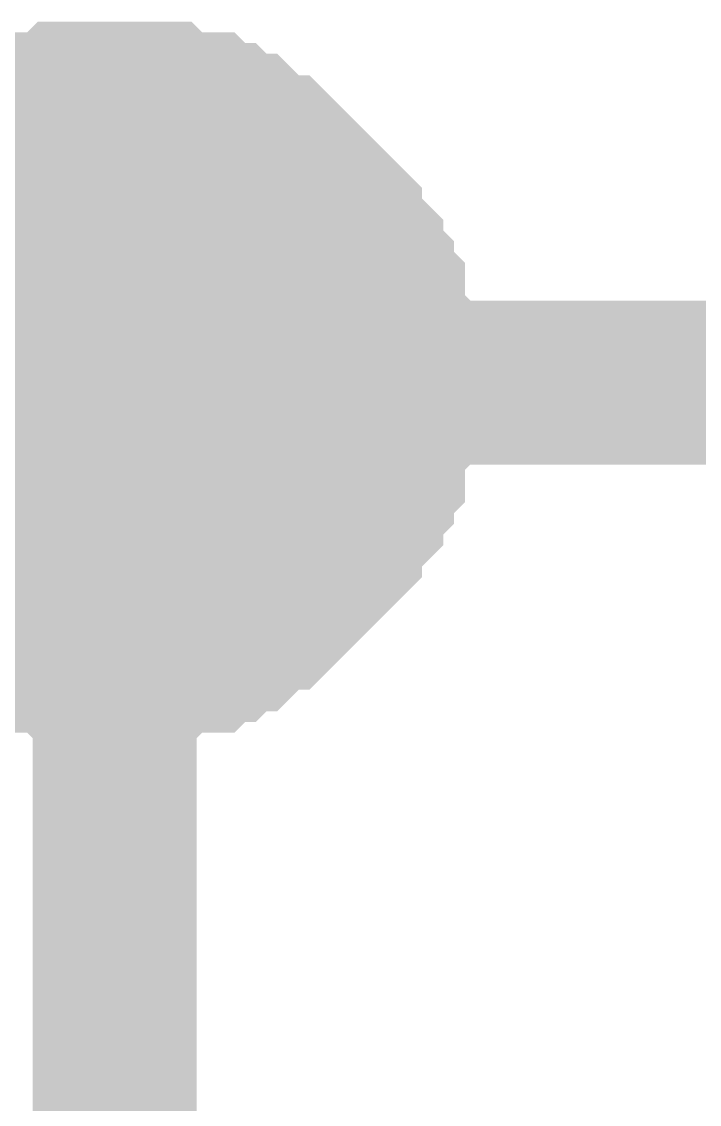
# Model space of a CAD drawing. Header units: inches. Extents: x 0 to 16.9, y 0 to 11.7.
# Drawn here: x 14.4016 to 14.4504, y 5.8138 to 5.8917 of the extents above; entities that cross this region are included whole.
import ezdxf

# ---------------------------------------------------------------- set-up
doc = ezdxf.new("R2010")
doc.units = ezdxf.units.IN
doc.header["$MEASUREMENT"] = 0
doc.layers.add('Sheet', color=255, linetype='Continuous')

msp = doc.modelspace()

# ---------------------------------------------------------------- linework, layer by layer
at = {"layer": 'Sheet'}
for points in [[(14.395209, 5.880412, 0.0118, 0.0118, 0), (14.39598, 5.881184, 0.0118, 0.0118, 0), (14.396752, 5.881955, 0.0118, 0.0118, 0), (14.397523, 5.881955, 0.0118, 0.0118, 0), (14.398295, 5.882727, 0.0118, 0.0118, 0), (14.399066, 5.883499, 0.0118, 0.0118, 0), (14.399838, 5.883499, 0.0118, 0.0118, 0), (14.400609, 5.88427, 0.0118, 0.0118, 0), (14.401381, 5.88427, 0.0118, 0.0118, 0), (14.402152, 5.885042, 0.0118, 0.0118, 0), (14.403695, 5.885042, 0.0118, 0.0118, 0), (14.404467, 5.885042, 0.0118, 0.0118, 0), (14.405238, 5.885814, 0.0118, 0.0118, 0), (14.40601, 5.885814, 0.0118, 0.0118, 0), (14.407553, 5.885814, 0.0118, 0.0118, 0), (14.408325, 5.885814, 0.0118, 0.0118, 0)], [(14.395209, 5.880412, 0.0118, 0.0118, 0), (14.39598, 5.881184, 0.0118, 0.0118, 0), (14.396752, 5.881955, 0.0118, 0.0118, 0), (14.397523, 5.881955, 0.0118, 0.0118, 0), (14.398295, 5.882727, 0.0118, 0.0118, 0), (14.399066, 5.883499, 0.0118, 0.0118, 0), (14.399838, 5.883499, 0.0118, 0.0118, 0), (14.400609, 5.88427, 0.0118, 0.0118, 0), (14.401381, 5.88427, 0.0118, 0.0118, 0), (14.402152, 5.885042, 0.0118, 0.0118, 0), (14.403695, 5.885042, 0.0118, 0.0118, 0), (14.404467, 5.885042, 0.0118, 0.0118, 0), (14.405238, 5.885814, 0.0118, 0.0118, 0), (14.40601, 5.885814, 0.0118, 0.0118, 0), (14.407553, 5.885814, 0.0118, 0.0118, 0), (14.408325, 5.885814, 0.0118, 0.0118, 0)], [(14.395209, 5.880412, 0.0118, 0.0118, 0), (14.39598, 5.881184, 0.0118, 0.0118, 0), (14.396752, 5.881955, 0.0118, 0.0118, 0), (14.397523, 5.881955, 0.0118, 0.0118, 0), (14.398295, 5.882727, 0.0118, 0.0118, 0), (14.399066, 5.883499, 0.0118, 0.0118, 0), (14.399838, 5.883499, 0.0118, 0.0118, 0), (14.400609, 5.88427, 0.0118, 0.0118, 0), (14.401381, 5.88427, 0.0118, 0.0118, 0), (14.402152, 5.885042, 0.0118, 0.0118, 0), (14.403695, 5.885042, 0.0118, 0.0118, 0), (14.404467, 5.885042, 0.0118, 0.0118, 0), (14.405238, 5.885814, 0.0118, 0.0118, 0), (14.40601, 5.885814, 0.0118, 0.0118, 0), (14.407553, 5.885814, 0.0118, 0.0118, 0), (14.408325, 5.885814, 0.0118, 0.0118, 0)], [(14.395209, 5.880412, 0.0118, 0.0118, 0), (14.39598, 5.881184, 0.0118, 0.0118, 0), (14.396752, 5.881955, 0.0118, 0.0118, 0), (14.397523, 5.881955, 0.0118, 0.0118, 0), (14.398295, 5.882727, 0.0118, 0.0118, 0), (14.399066, 5.883499, 0.0118, 0.0118, 0), (14.399838, 5.883499, 0.0118, 0.0118, 0), (14.400609, 5.88427, 0.0118, 0.0118, 0), (14.401381, 5.88427, 0.0118, 0.0118, 0), (14.402152, 5.885042, 0.0118, 0.0118, 0), (14.403695, 5.885042, 0.0118, 0.0118, 0), (14.404467, 5.885042, 0.0118, 0.0118, 0), (14.405238, 5.885814, 0.0118, 0.0118, 0), (14.40601, 5.885814, 0.0118, 0.0118, 0), (14.407553, 5.885814, 0.0118, 0.0118, 0), (14.408325, 5.885814, 0.0118, 0.0118, 0)], [(14.408325, 5.885814, 0.0118, 0.0118, 0), (14.408325, 5.885814, 0.0118, 0.0118, 0)], [(14.408325, 5.885814, 0.0118, 0.0118, 0), (14.409096, 5.885814, 0.0118, 0.0118, 0), (14.410639, 5.885814, 0.0118, 0.0118, 0), (14.411411, 5.885814, 0.0118, 0.0118, 0), (14.412182, 5.885042, 0.0118, 0.0118, 0), (14.412954, 5.885042, 0.0118, 0.0118, 0), (14.414497, 5.885042, 0.0118, 0.0118, 0), (14.415268, 5.88427, 0.0118, 0.0118, 0), (14.41604, 5.88427, 0.0118, 0.0118, 0), (14.416811, 5.883499, 0.0118, 0.0118, 0), (14.417583, 5.883499, 0.0118, 0.0118, 0), (14.418355, 5.882727, 0.0118, 0.0118, 0), (14.419126, 5.881955, 0.0118, 0.0118, 0), (14.419898, 5.881955, 0.0118, 0.0118, 0), (14.420669, 5.881184, 0.0118, 0.0118, 0), (14.421441, 5.880412, 0.0118, 0.0118, 0), (14.422212, 5.87964, 0.0118, 0.0118, 0), (14.422984, 5.878868, 0.0118, 0.0118, 0), (14.423755, 5.878097, 0.0118, 0.0118, 0), (14.424527, 5.877325, 0.0118, 0.0118, 0), (14.424527, 5.876553, 0.0118, 0.0118, 0), (14.425298, 5.875782, 0.0118, 0.0118, 0), (14.42607, 5.87501, 0.0118, 0.0118, 0), (14.42607, 5.874238, 0.0118, 0.0118, 0), (14.426841, 5.873466, 0.0118, 0.0118, 0), (14.426841, 5.872695, 0.0118, 0.0118, 0), (14.427613, 5.871923, 0.0118, 0.0118, 0), (14.427613, 5.87038, 0.0118, 0.0118, 0), (14.427613, 5.869608, 0.0118, 0.0118, 0), (14.428384, 5.868836, 0.0118, 0.0118, 0), (14.428384, 5.868065, 0.0118, 0.0118, 0), (14.428384, 5.866521, 0.0118, 0.0118, 0), (14.428384, 5.865749, 0.0118, 0.0118, 0)], [(14.408325, 5.885814, 0.0118, 0.0118, 0), (14.408325, 5.885814, 0.0118, 0.0118, 0)], [(14.408325, 5.885814, 0.0118, 0.0118, 0), (14.409096, 5.885814, 0.0118, 0.0118, 0), (14.410639, 5.885814, 0.0118, 0.0118, 0), (14.411411, 5.885814, 0.0118, 0.0118, 0), (14.412182, 5.885042, 0.0118, 0.0118, 0), (14.412954, 5.885042, 0.0118, 0.0118, 0), (14.414497, 5.885042, 0.0118, 0.0118, 0), (14.415268, 5.88427, 0.0118, 0.0118, 0), (14.41604, 5.88427, 0.0118, 0.0118, 0), (14.416811, 5.883499, 0.0118, 0.0118, 0), (14.417583, 5.883499, 0.0118, 0.0118, 0), (14.418355, 5.882727, 0.0118, 0.0118, 0), (14.419126, 5.881955, 0.0118, 0.0118, 0), (14.419898, 5.881955, 0.0118, 0.0118, 0), (14.420669, 5.881184, 0.0118, 0.0118, 0), (14.421441, 5.880412, 0.0118, 0.0118, 0), (14.422212, 5.87964, 0.0118, 0.0118, 0), (14.422984, 5.878868, 0.0118, 0.0118, 0), (14.423755, 5.878097, 0.0118, 0.0118, 0), (14.424527, 5.877325, 0.0118, 0.0118, 0), (14.424527, 5.876553, 0.0118, 0.0118, 0), (14.425298, 5.875782, 0.0118, 0.0118, 0), (14.42607, 5.87501, 0.0118, 0.0118, 0), (14.42607, 5.874238, 0.0118, 0.0118, 0), (14.426841, 5.873466, 0.0118, 0.0118, 0), (14.426841, 5.872695, 0.0118, 0.0118, 0), (14.427613, 5.871923, 0.0118, 0.0118, 0), (14.427613, 5.87038, 0.0118, 0.0118, 0), (14.427613, 5.869608, 0.0118, 0.0118, 0), (14.428384, 5.868836, 0.0118, 0.0118, 0), (14.428384, 5.868065, 0.0118, 0.0118, 0), (14.428384, 5.866521, 0.0118, 0.0118, 0), (14.428384, 5.865749, 0.0118, 0.0118, 0)], [(14.408325, 5.885814, 0.0118, 0.0118, 0), (14.408325, 5.885814, 0.0118, 0.0118, 0)], [(14.408325, 5.885814, 0.0118, 0.0118, 0), (14.409096, 5.885814, 0.0118, 0.0118, 0), (14.410639, 5.885814, 0.0118, 0.0118, 0), (14.411411, 5.885814, 0.0118, 0.0118, 0), (14.412182, 5.885042, 0.0118, 0.0118, 0), (14.412954, 5.885042, 0.0118, 0.0118, 0), (14.414497, 5.885042, 0.0118, 0.0118, 0), (14.415268, 5.88427, 0.0118, 0.0118, 0), (14.41604, 5.88427, 0.0118, 0.0118, 0), (14.416811, 5.883499, 0.0118, 0.0118, 0), (14.417583, 5.883499, 0.0118, 0.0118, 0), (14.418355, 5.882727, 0.0118, 0.0118, 0), (14.419126, 5.881955, 0.0118, 0.0118, 0), (14.419898, 5.881955, 0.0118, 0.0118, 0), (14.420669, 5.881184, 0.0118, 0.0118, 0), (14.421441, 5.880412, 0.0118, 0.0118, 0), (14.422212, 5.87964, 0.0118, 0.0118, 0), (14.422984, 5.878868, 0.0118, 0.0118, 0), (14.423755, 5.878097, 0.0118, 0.0118, 0), (14.424527, 5.877325, 0.0118, 0.0118, 0), (14.424527, 5.876553, 0.0118, 0.0118, 0), (14.425298, 5.875782, 0.0118, 0.0118, 0), (14.42607, 5.87501, 0.0118, 0.0118, 0), (14.42607, 5.874238, 0.0118, 0.0118, 0), (14.426841, 5.873466, 0.0118, 0.0118, 0), (14.426841, 5.872695, 0.0118, 0.0118, 0), (14.427613, 5.871923, 0.0118, 0.0118, 0), (14.427613, 5.87038, 0.0118, 0.0118, 0), (14.427613, 5.869608, 0.0118, 0.0118, 0), (14.428384, 5.868836, 0.0118, 0.0118, 0), (14.428384, 5.868065, 0.0118, 0.0118, 0), (14.428384, 5.866521, 0.0118, 0.0118, 0), (14.428384, 5.865749, 0.0118, 0.0118, 0)], [(14.408325, 5.885814, 0.0118, 0.0118, 0), (14.408325, 5.885814, 0.0118, 0.0118, 0)], [(14.408325, 5.885814, 0.0118, 0.0118, 0), (14.409096, 5.885814, 0.0118, 0.0118, 0), (14.410639, 5.885814, 0.0118, 0.0118, 0), (14.411411, 5.885814, 0.0118, 0.0118, 0), (14.412182, 5.885042, 0.0118, 0.0118, 0), (14.412954, 5.885042, 0.0118, 0.0118, 0), (14.414497, 5.885042, 0.0118, 0.0118, 0), (14.415268, 5.88427, 0.0118, 0.0118, 0), (14.41604, 5.88427, 0.0118, 0.0118, 0), (14.416811, 5.883499, 0.0118, 0.0118, 0), (14.417583, 5.883499, 0.0118, 0.0118, 0), (14.418355, 5.882727, 0.0118, 0.0118, 0), (14.419126, 5.881955, 0.0118, 0.0118, 0), (14.419898, 5.881955, 0.0118, 0.0118, 0), (14.420669, 5.881184, 0.0118, 0.0118, 0), (14.421441, 5.880412, 0.0118, 0.0118, 0), (14.422212, 5.87964, 0.0118, 0.0118, 0), (14.422984, 5.878868, 0.0118, 0.0118, 0), (14.423755, 5.878097, 0.0118, 0.0118, 0), (14.424527, 5.877325, 0.0118, 0.0118, 0), (14.424527, 5.876553, 0.0118, 0.0118, 0), (14.425298, 5.875782, 0.0118, 0.0118, 0), (14.42607, 5.87501, 0.0118, 0.0118, 0), (14.42607, 5.874238, 0.0118, 0.0118, 0), (14.426841, 5.873466, 0.0118, 0.0118, 0), (14.426841, 5.872695, 0.0118, 0.0118, 0), (14.427613, 5.871923, 0.0118, 0.0118, 0), (14.427613, 5.87038, 0.0118, 0.0118, 0), (14.427613, 5.869608, 0.0118, 0.0118, 0), (14.428384, 5.868836, 0.0118, 0.0118, 0), (14.428384, 5.868065, 0.0118, 0.0118, 0), (14.428384, 5.866521, 0.0118, 0.0118, 0), (14.428384, 5.865749, 0.0118, 0.0118, 0)], [(14.399066, 5.883499, 0.0039, 0.0039, 0), (14.399838, 5.883499, 0.0039, 0.0039, 0), (14.400609, 5.88427, 0.0039, 0.0039, 0), (14.401381, 5.88427, 0.0039, 0.0039, 0), (14.402152, 5.885042, 0.0039, 0.0039, 0), (14.403695, 5.885042, 0.0039, 0.0039, 0), (14.404467, 5.885042, 0.0039, 0.0039, 0), (14.405238, 5.885814, 0.0039, 0.0039, 0), (14.40601, 5.885814, 0.0039, 0.0039, 0), (14.407553, 5.885814, 0.0039, 0.0039, 0), (14.408325, 5.885814, 0.0039, 0.0039, 0)], [(14.399066, 5.883499, 0.0039, 0.0039, 0), (14.399838, 5.883499, 0.0039, 0.0039, 0), (14.400609, 5.88427, 0.0039, 0.0039, 0), (14.401381, 5.88427, 0.0039, 0.0039, 0), (14.402152, 5.885042, 0.0039, 0.0039, 0), (14.403695, 5.885042, 0.0039, 0.0039, 0), (14.404467, 5.885042, 0.0039, 0.0039, 0), (14.405238, 5.885814, 0.0039, 0.0039, 0), (14.40601, 5.885814, 0.0039, 0.0039, 0), (14.407553, 5.885814, 0.0039, 0.0039, 0), (14.408325, 5.885814, 0.0039, 0.0039, 0)], [(14.399066, 5.883499, 0.0039, 0.0039, 0), (14.399838, 5.883499, 0.0039, 0.0039, 0), (14.400609, 5.88427, 0.0039, 0.0039, 0), (14.401381, 5.88427, 0.0039, 0.0039, 0), (14.402152, 5.885042, 0.0039, 0.0039, 0), (14.403695, 5.885042, 0.0039, 0.0039, 0), (14.404467, 5.885042, 0.0039, 0.0039, 0), (14.405238, 5.885814, 0.0039, 0.0039, 0), (14.40601, 5.885814, 0.0039, 0.0039, 0), (14.407553, 5.885814, 0.0039, 0.0039, 0), (14.408325, 5.885814, 0.0039, 0.0039, 0)], [(14.399066, 5.883499, 0.0039, 0.0039, 0), (14.399838, 5.883499, 0.0039, 0.0039, 0), (14.400609, 5.88427, 0.0039, 0.0039, 0), (14.401381, 5.88427, 0.0039, 0.0039, 0), (14.402152, 5.885042, 0.0039, 0.0039, 0), (14.403695, 5.885042, 0.0039, 0.0039, 0), (14.404467, 5.885042, 0.0039, 0.0039, 0), (14.405238, 5.885814, 0.0039, 0.0039, 0), (14.40601, 5.885814, 0.0039, 0.0039, 0), (14.407553, 5.885814, 0.0039, 0.0039, 0), (14.408325, 5.885814, 0.0039, 0.0039, 0)], [(14.408325, 5.885814, 0.0039, 0.0039, 0), (14.408325, 5.885814, 0.0039, 0.0039, 0)], [(14.408325, 5.885814, 0.0039, 0.0039, 0), (14.409096, 5.885814, 0.0039, 0.0039, 0), (14.410639, 5.885814, 0.0039, 0.0039, 0), (14.411411, 5.885814, 0.0039, 0.0039, 0), (14.412182, 5.885042, 0.0039, 0.0039, 0), (14.412954, 5.885042, 0.0039, 0.0039, 0), (14.414497, 5.885042, 0.0039, 0.0039, 0), (14.415268, 5.88427, 0.0039, 0.0039, 0), (14.41604, 5.88427, 0.0039, 0.0039, 0), (14.416811, 5.883499, 0.0039, 0.0039, 0), (14.417583, 5.883499, 0.0039, 0.0039, 0), (14.418355, 5.882727, 0.0039, 0.0039, 0), (14.419126, 5.881955, 0.0039, 0.0039, 0), (14.419898, 5.881955, 0.0039, 0.0039, 0), (14.420669, 5.881184, 0.0039, 0.0039, 0), (14.421441, 5.880412, 0.0039, 0.0039, 0), (14.422212, 5.87964, 0.0039, 0.0039, 0), (14.422984, 5.878868, 0.0039, 0.0039, 0), (14.423755, 5.878097, 0.0039, 0.0039, 0), (14.424527, 5.877325, 0.0039, 0.0039, 0), (14.424527, 5.876553, 0.0039, 0.0039, 0), (14.425298, 5.875782, 0.0039, 0.0039, 0), (14.42607, 5.87501, 0.0039, 0.0039, 0), (14.42607, 5.874238, 0.0039, 0.0039, 0), (14.426841, 5.873466, 0.0039, 0.0039, 0), (14.426841, 5.872695, 0.0039, 0.0039, 0), (14.427613, 5.871923, 0.0039, 0.0039, 0), (14.427613, 5.87038, 0.0039, 0.0039, 0), (14.427613, 5.869608, 0.0039, 0.0039, 0), (14.428384, 5.868836, 0.0039, 0.0039, 0), (14.428384, 5.868065, 0.0039, 0.0039, 0), (14.428384, 5.866521, 0.0039, 0.0039, 0), (14.428384, 5.865749, 0.0039, 0.0039, 0)], [(14.408325, 5.885814, 0.0039, 0.0039, 0), (14.408325, 5.885814, 0.0039, 0.0039, 0)], [(14.408325, 5.885814, 0.0039, 0.0039, 0), (14.409096, 5.885814, 0.0039, 0.0039, 0), (14.410639, 5.885814, 0.0039, 0.0039, 0), (14.411411, 5.885814, 0.0039, 0.0039, 0), (14.412182, 5.885042, 0.0039, 0.0039, 0), (14.412954, 5.885042, 0.0039, 0.0039, 0), (14.414497, 5.885042, 0.0039, 0.0039, 0), (14.415268, 5.88427, 0.0039, 0.0039, 0), (14.41604, 5.88427, 0.0039, 0.0039, 0), (14.416811, 5.883499, 0.0039, 0.0039, 0), (14.417583, 5.883499, 0.0039, 0.0039, 0), (14.418355, 5.882727, 0.0039, 0.0039, 0), (14.419126, 5.881955, 0.0039, 0.0039, 0), (14.419898, 5.881955, 0.0039, 0.0039, 0), (14.420669, 5.881184, 0.0039, 0.0039, 0), (14.421441, 5.880412, 0.0039, 0.0039, 0), (14.422212, 5.87964, 0.0039, 0.0039, 0), (14.422984, 5.878868, 0.0039, 0.0039, 0), (14.423755, 5.878097, 0.0039, 0.0039, 0), (14.424527, 5.877325, 0.0039, 0.0039, 0), (14.424527, 5.876553, 0.0039, 0.0039, 0), (14.425298, 5.875782, 0.0039, 0.0039, 0), (14.42607, 5.87501, 0.0039, 0.0039, 0), (14.42607, 5.874238, 0.0039, 0.0039, 0), (14.426841, 5.873466, 0.0039, 0.0039, 0), (14.426841, 5.872695, 0.0039, 0.0039, 0), (14.427613, 5.871923, 0.0039, 0.0039, 0), (14.427613, 5.87038, 0.0039, 0.0039, 0), (14.427613, 5.869608, 0.0039, 0.0039, 0), (14.428384, 5.868836, 0.0039, 0.0039, 0), (14.428384, 5.868065, 0.0039, 0.0039, 0), (14.428384, 5.866521, 0.0039, 0.0039, 0), (14.428384, 5.865749, 0.0039, 0.0039, 0)], [(14.408325, 5.885814, 0.0039, 0.0039, 0), (14.408325, 5.885814, 0.0039, 0.0039, 0)], [(14.408325, 5.885814, 0.0039, 0.0039, 0), (14.409096, 5.885814, 0.0039, 0.0039, 0), (14.410639, 5.885814, 0.0039, 0.0039, 0), (14.411411, 5.885814, 0.0039, 0.0039, 0), (14.412182, 5.885042, 0.0039, 0.0039, 0), (14.412954, 5.885042, 0.0039, 0.0039, 0), (14.414497, 5.885042, 0.0039, 0.0039, 0), (14.415268, 5.88427, 0.0039, 0.0039, 0), (14.41604, 5.88427, 0.0039, 0.0039, 0), (14.416811, 5.883499, 0.0039, 0.0039, 0), (14.417583, 5.883499, 0.0039, 0.0039, 0), (14.418355, 5.882727, 0.0039, 0.0039, 0), (14.419126, 5.881955, 0.0039, 0.0039, 0), (14.419898, 5.881955, 0.0039, 0.0039, 0), (14.420669, 5.881184, 0.0039, 0.0039, 0), (14.421441, 5.880412, 0.0039, 0.0039, 0), (14.422212, 5.87964, 0.0039, 0.0039, 0), (14.422984, 5.878868, 0.0039, 0.0039, 0), (14.423755, 5.878097, 0.0039, 0.0039, 0), (14.424527, 5.877325, 0.0039, 0.0039, 0), (14.424527, 5.876553, 0.0039, 0.0039, 0), (14.425298, 5.875782, 0.0039, 0.0039, 0), (14.42607, 5.87501, 0.0039, 0.0039, 0), (14.42607, 5.874238, 0.0039, 0.0039, 0), (14.426841, 5.873466, 0.0039, 0.0039, 0), (14.426841, 5.872695, 0.0039, 0.0039, 0), (14.427613, 5.871923, 0.0039, 0.0039, 0), (14.427613, 5.87038, 0.0039, 0.0039, 0), (14.427613, 5.869608, 0.0039, 0.0039, 0), (14.428384, 5.868836, 0.0039, 0.0039, 0), (14.428384, 5.868065, 0.0039, 0.0039, 0), (14.428384, 5.866521, 0.0039, 0.0039, 0), (14.428384, 5.865749, 0.0039, 0.0039, 0)], [(14.408325, 5.885814, 0.0039, 0.0039, 0), (14.408325, 5.885814, 0.0039, 0.0039, 0)], [(14.408325, 5.885814, 0.0039, 0.0039, 0), (14.409096, 5.885814, 0.0039, 0.0039, 0), (14.410639, 5.885814, 0.0039, 0.0039, 0), (14.411411, 5.885814, 0.0039, 0.0039, 0), (14.412182, 5.885042, 0.0039, 0.0039, 0), (14.412954, 5.885042, 0.0039, 0.0039, 0), (14.414497, 5.885042, 0.0039, 0.0039, 0), (14.415268, 5.88427, 0.0039, 0.0039, 0), (14.41604, 5.88427, 0.0039, 0.0039, 0), (14.416811, 5.883499, 0.0039, 0.0039, 0), (14.417583, 5.883499, 0.0039, 0.0039, 0), (14.418355, 5.882727, 0.0039, 0.0039, 0), (14.419126, 5.881955, 0.0039, 0.0039, 0), (14.419898, 5.881955, 0.0039, 0.0039, 0), (14.420669, 5.881184, 0.0039, 0.0039, 0), (14.421441, 5.880412, 0.0039, 0.0039, 0), (14.422212, 5.87964, 0.0039, 0.0039, 0), (14.422984, 5.878868, 0.0039, 0.0039, 0), (14.423755, 5.878097, 0.0039, 0.0039, 0), (14.424527, 5.877325, 0.0039, 0.0039, 0), (14.424527, 5.876553, 0.0039, 0.0039, 0), (14.425298, 5.875782, 0.0039, 0.0039, 0), (14.42607, 5.87501, 0.0039, 0.0039, 0), (14.42607, 5.874238, 0.0039, 0.0039, 0), (14.426841, 5.873466, 0.0039, 0.0039, 0), (14.426841, 5.872695, 0.0039, 0.0039, 0), (14.427613, 5.871923, 0.0039, 0.0039, 0), (14.427613, 5.87038, 0.0039, 0.0039, 0), (14.427613, 5.869608, 0.0039, 0.0039, 0), (14.428384, 5.868836, 0.0039, 0.0039, 0), (14.428384, 5.868065, 0.0039, 0.0039, 0), (14.428384, 5.866521, 0.0039, 0.0039, 0), (14.428384, 5.865749, 0.0039, 0.0039, 0)], [(14.605065, 5.865749, 0.0118, 0.0118, 0), (14.408325, 5.865749, 0.0118, 0.0118, 0), (13.975496, 5.865749, 0.0118, 0.0118, 0)], [(15.692151, 5.417387, 0.0118, 0.0118, 0), (15.692151, 5.472179, 0.0118, 0.0118, 0), (14.408325, 5.472179, 0.0118, 0.0118, 0), (14.408325, 5.865749, 0.0118, 0.0118, 0)], [(14.428384, 5.865749, 0.0118, 0.0118, 0), (14.428384, 5.864978, 0.0118, 0.0118, 0), (14.428384, 5.863434, 0.0118, 0.0118, 0), (14.428384, 5.862663, 0.0118, 0.0118, 0), (14.427613, 5.861891, 0.0118, 0.0118, 0), (14.427613, 5.861119, 0.0118, 0.0118, 0), (14.427613, 5.859576, 0.0118, 0.0118, 0), (14.426841, 5.858804, 0.0118, 0.0118, 0), (14.426841, 5.858032, 0.0118, 0.0118, 0), (14.42607, 5.857261, 0.0118, 0.0118, 0), (14.42607, 5.856489, 0.0118, 0.0118, 0), (14.425298, 5.855717, 0.0118, 0.0118, 0), (14.424527, 5.854945, 0.0118, 0.0118, 0), (14.424527, 5.854174, 0.0118, 0.0118, 0), (14.423755, 5.853402, 0.0118, 0.0118, 0), (14.422984, 5.85263, 0.0118, 0.0118, 0), (14.422212, 5.851859, 0.0118, 0.0118, 0), (14.421441, 5.851087, 0.0118, 0.0118, 0), (14.420669, 5.850315, 0.0118, 0.0118, 0), (14.419898, 5.849544, 0.0118, 0.0118, 0), (14.419126, 5.849544, 0.0118, 0.0118, 0), (14.418355, 5.848772, 0.0118, 0.0118, 0), (14.417583, 5.848, 0.0118, 0.0118, 0), (14.416811, 5.848, 0.0118, 0.0118, 0), (14.41604, 5.847228, 0.0118, 0.0118, 0), (14.415268, 5.847228, 0.0118, 0.0118, 0), (14.414497, 5.846457, 0.0118, 0.0118, 0), (14.412954, 5.846457, 0.0118, 0.0118, 0), (14.412182, 5.846457, 0.0118, 0.0118, 0), (14.411411, 5.845685, 0.0118, 0.0118, 0), (14.410639, 5.845685, 0.0118, 0.0118, 0), (14.409096, 5.845685, 0.0118, 0.0118, 0), (14.408325, 5.845685, 0.0118, 0.0118, 0)], [(14.428384, 5.865749, 0.0118, 0.0118, 0), (14.428384, 5.864978, 0.0118, 0.0118, 0), (14.428384, 5.863434, 0.0118, 0.0118, 0), (14.428384, 5.862663, 0.0118, 0.0118, 0), (14.427613, 5.861891, 0.0118, 0.0118, 0), (14.427613, 5.861119, 0.0118, 0.0118, 0), (14.427613, 5.859576, 0.0118, 0.0118, 0), (14.426841, 5.858804, 0.0118, 0.0118, 0), (14.426841, 5.858032, 0.0118, 0.0118, 0), (14.42607, 5.857261, 0.0118, 0.0118, 0), (14.42607, 5.856489, 0.0118, 0.0118, 0), (14.425298, 5.855717, 0.0118, 0.0118, 0), (14.424527, 5.854945, 0.0118, 0.0118, 0), (14.424527, 5.854174, 0.0118, 0.0118, 0), (14.423755, 5.853402, 0.0118, 0.0118, 0), (14.422984, 5.85263, 0.0118, 0.0118, 0), (14.422212, 5.851859, 0.0118, 0.0118, 0), (14.421441, 5.851087, 0.0118, 0.0118, 0), (14.420669, 5.850315, 0.0118, 0.0118, 0), (14.419898, 5.849544, 0.0118, 0.0118, 0), (14.419126, 5.849544, 0.0118, 0.0118, 0), (14.418355, 5.848772, 0.0118, 0.0118, 0), (14.417583, 5.848, 0.0118, 0.0118, 0), (14.416811, 5.848, 0.0118, 0.0118, 0), (14.41604, 5.847228, 0.0118, 0.0118, 0), (14.415268, 5.847228, 0.0118, 0.0118, 0), (14.414497, 5.846457, 0.0118, 0.0118, 0), (14.412954, 5.846457, 0.0118, 0.0118, 0), (14.412182, 5.846457, 0.0118, 0.0118, 0), (14.411411, 5.845685, 0.0118, 0.0118, 0), (14.410639, 5.845685, 0.0118, 0.0118, 0), (14.409096, 5.845685, 0.0118, 0.0118, 0), (14.408325, 5.845685, 0.0118, 0.0118, 0)], [(14.428384, 5.865749, 0.0118, 0.0118, 0), (14.428384, 5.864978, 0.0118, 0.0118, 0), (14.428384, 5.863434, 0.0118, 0.0118, 0), (14.428384, 5.862663, 0.0118, 0.0118, 0), (14.427613, 5.861891, 0.0118, 0.0118, 0), (14.427613, 5.861119, 0.0118, 0.0118, 0), (14.427613, 5.859576, 0.0118, 0.0118, 0), (14.426841, 5.858804, 0.0118, 0.0118, 0), (14.426841, 5.858032, 0.0118, 0.0118, 0), (14.42607, 5.857261, 0.0118, 0.0118, 0), (14.42607, 5.856489, 0.0118, 0.0118, 0), (14.425298, 5.855717, 0.0118, 0.0118, 0), (14.424527, 5.854945, 0.0118, 0.0118, 0), (14.424527, 5.854174, 0.0118, 0.0118, 0), (14.423755, 5.853402, 0.0118, 0.0118, 0), (14.422984, 5.85263, 0.0118, 0.0118, 0), (14.422212, 5.851859, 0.0118, 0.0118, 0), (14.421441, 5.851087, 0.0118, 0.0118, 0), (14.420669, 5.850315, 0.0118, 0.0118, 0), (14.419898, 5.849544, 0.0118, 0.0118, 0), (14.419126, 5.849544, 0.0118, 0.0118, 0), (14.418355, 5.848772, 0.0118, 0.0118, 0), (14.417583, 5.848, 0.0118, 0.0118, 0), (14.416811, 5.848, 0.0118, 0.0118, 0), (14.41604, 5.847228, 0.0118, 0.0118, 0), (14.415268, 5.847228, 0.0118, 0.0118, 0), (14.414497, 5.846457, 0.0118, 0.0118, 0), (14.412954, 5.846457, 0.0118, 0.0118, 0), (14.412182, 5.846457, 0.0118, 0.0118, 0), (14.411411, 5.845685, 0.0118, 0.0118, 0), (14.410639, 5.845685, 0.0118, 0.0118, 0), (14.409096, 5.845685, 0.0118, 0.0118, 0), (14.408325, 5.845685, 0.0118, 0.0118, 0)], [(14.428384, 5.865749, 0.0118, 0.0118, 0), (14.428384, 5.864978, 0.0118, 0.0118, 0), (14.428384, 5.863434, 0.0118, 0.0118, 0), (14.428384, 5.862663, 0.0118, 0.0118, 0), (14.427613, 5.861891, 0.0118, 0.0118, 0), (14.427613, 5.861119, 0.0118, 0.0118, 0), (14.427613, 5.859576, 0.0118, 0.0118, 0), (14.426841, 5.858804, 0.0118, 0.0118, 0), (14.426841, 5.858032, 0.0118, 0.0118, 0), (14.42607, 5.857261, 0.0118, 0.0118, 0), (14.42607, 5.856489, 0.0118, 0.0118, 0), (14.425298, 5.855717, 0.0118, 0.0118, 0), (14.424527, 5.854945, 0.0118, 0.0118, 0), (14.424527, 5.854174, 0.0118, 0.0118, 0), (14.423755, 5.853402, 0.0118, 0.0118, 0), (14.422984, 5.85263, 0.0118, 0.0118, 0), (14.422212, 5.851859, 0.0118, 0.0118, 0), (14.421441, 5.851087, 0.0118, 0.0118, 0), (14.420669, 5.850315, 0.0118, 0.0118, 0), (14.419898, 5.849544, 0.0118, 0.0118, 0), (14.419126, 5.849544, 0.0118, 0.0118, 0), (14.418355, 5.848772, 0.0118, 0.0118, 0), (14.417583, 5.848, 0.0118, 0.0118, 0), (14.416811, 5.848, 0.0118, 0.0118, 0), (14.41604, 5.847228, 0.0118, 0.0118, 0), (14.415268, 5.847228, 0.0118, 0.0118, 0), (14.414497, 5.846457, 0.0118, 0.0118, 0), (14.412954, 5.846457, 0.0118, 0.0118, 0), (14.412182, 5.846457, 0.0118, 0.0118, 0), (14.411411, 5.845685, 0.0118, 0.0118, 0), (14.410639, 5.845685, 0.0118, 0.0118, 0), (14.409096, 5.845685, 0.0118, 0.0118, 0), (14.408325, 5.845685, 0.0118, 0.0118, 0)], [(14.428384, 5.865749, 0.0118, 0.0118, 0), (14.428384, 5.865749, 0.0118, 0.0118, 0), (14.428384, 5.865749, 0.0118, 0.0118, 0), (14.428384, 5.865749, 0.0118, 0.0118, 0), (14.428384, 5.865749, 0.0118, 0.0118, 0), (14.428384, 5.865749, 0.0118, 0.0118, 0), (14.428384, 5.865749, 0.0118, 0.0118, 0), (14.428384, 5.865749, 0.0118, 0.0118, 0), (14.428384, 5.865749, 0.0118, 0.0118, 0), (14.428384, 5.865749, 0.0118, 0.0118, 0), (14.428384, 5.865749, 0.0118, 0.0118, 0), (14.428384, 5.865749, 0.0118, 0.0118, 0), (14.428384, 5.865749, 0.0118, 0.0118, 0), (14.428384, 5.865749, 0.0118, 0.0118, 0), (14.428384, 5.865749, 0.0118, 0.0118, 0), (14.428384, 5.865749, 0.0118, 0.0118, 0), (14.428384, 5.865749, 0.0118, 0.0118, 0), (14.428384, 5.865749, 0.0118, 0.0118, 0), (14.428384, 5.865749, 0.0118, 0.0118, 0), (14.428384, 5.865749, 0.0118, 0.0118, 0), (14.428384, 5.865749, 0.0118, 0.0118, 0), (14.428384, 5.865749, 0.0118, 0.0118, 0), (14.428384, 5.865749, 0.0118, 0.0118, 0), (14.428384, 5.865749, 0.0118, 0.0118, 0), (14.428384, 5.865749, 0.0118, 0.0118, 0), (14.428384, 5.865749, 0.0118, 0.0118, 0), (14.428384, 5.865749, 0.0118, 0.0118, 0), (14.428384, 5.865749, 0.0118, 0.0118, 0), (14.428384, 5.865749, 0.0118, 0.0118, 0), (14.428384, 5.865749, 0.0118, 0.0118, 0), (14.428384, 5.865749, 0.0118, 0.0118, 0), (14.428384, 5.865749, 0.0118, 0.0118, 0), (14.428384, 5.865749, 0.0118, 0.0118, 0)], [(14.428384, 5.865749, 0.0118, 0.0118, 0), (14.428384, 5.865749, 0.0118, 0.0118, 0)], [(14.428384, 5.865749, 0.0118, 0.0118, 0), (14.428384, 5.865749, 0.0118, 0.0118, 0), (14.428384, 5.865749, 0.0118, 0.0118, 0), (14.428384, 5.865749, 0.0118, 0.0118, 0), (14.428384, 5.865749, 0.0118, 0.0118, 0), (14.428384, 5.865749, 0.0118, 0.0118, 0), (14.428384, 5.865749, 0.0118, 0.0118, 0), (14.428384, 5.865749, 0.0118, 0.0118, 0), (14.428384, 5.865749, 0.0118, 0.0118, 0), (14.428384, 5.865749, 0.0118, 0.0118, 0), (14.428384, 5.865749, 0.0118, 0.0118, 0), (14.428384, 5.865749, 0.0118, 0.0118, 0), (14.428384, 5.865749, 0.0118, 0.0118, 0), (14.428384, 5.865749, 0.0118, 0.0118, 0), (14.428384, 5.865749, 0.0118, 0.0118, 0), (14.428384, 5.865749, 0.0118, 0.0118, 0), (14.428384, 5.865749, 0.0118, 0.0118, 0), (14.428384, 5.865749, 0.0118, 0.0118, 0), (14.428384, 5.865749, 0.0118, 0.0118, 0), (14.428384, 5.865749, 0.0118, 0.0118, 0), (14.428384, 5.865749, 0.0118, 0.0118, 0), (14.428384, 5.865749, 0.0118, 0.0118, 0), (14.428384, 5.865749, 0.0118, 0.0118, 0), (14.428384, 5.865749, 0.0118, 0.0118, 0), (14.428384, 5.865749, 0.0118, 0.0118, 0), (14.428384, 5.865749, 0.0118, 0.0118, 0), (14.428384, 5.865749, 0.0118, 0.0118, 0), (14.428384, 5.865749, 0.0118, 0.0118, 0), (14.428384, 5.865749, 0.0118, 0.0118, 0), (14.428384, 5.865749, 0.0118, 0.0118, 0), (14.428384, 5.865749, 0.0118, 0.0118, 0), (14.428384, 5.865749, 0.0118, 0.0118, 0), (14.428384, 5.865749, 0.0118, 0.0118, 0)], [(14.428384, 5.865749, 0.0118, 0.0118, 0), (14.428384, 5.865749, 0.0118, 0.0118, 0)], [(14.428384, 5.865749, 0.0118, 0.0118, 0), (14.428384, 5.865749, 0.0118, 0.0118, 0), (14.428384, 5.865749, 0.0118, 0.0118, 0), (14.428384, 5.865749, 0.0118, 0.0118, 0), (14.428384, 5.865749, 0.0118, 0.0118, 0), (14.428384, 5.865749, 0.0118, 0.0118, 0), (14.428384, 5.865749, 0.0118, 0.0118, 0), (14.428384, 5.865749, 0.0118, 0.0118, 0), (14.428384, 5.865749, 0.0118, 0.0118, 0), (14.428384, 5.865749, 0.0118, 0.0118, 0), (14.428384, 5.865749, 0.0118, 0.0118, 0), (14.428384, 5.865749, 0.0118, 0.0118, 0), (14.428384, 5.865749, 0.0118, 0.0118, 0), (14.428384, 5.865749, 0.0118, 0.0118, 0), (14.428384, 5.865749, 0.0118, 0.0118, 0), (14.428384, 5.865749, 0.0118, 0.0118, 0), (14.428384, 5.865749, 0.0118, 0.0118, 0), (14.428384, 5.865749, 0.0118, 0.0118, 0), (14.428384, 5.865749, 0.0118, 0.0118, 0), (14.428384, 5.865749, 0.0118, 0.0118, 0), (14.428384, 5.865749, 0.0118, 0.0118, 0), (14.428384, 5.865749, 0.0118, 0.0118, 0), (14.428384, 5.865749, 0.0118, 0.0118, 0), (14.428384, 5.865749, 0.0118, 0.0118, 0), (14.428384, 5.865749, 0.0118, 0.0118, 0), (14.428384, 5.865749, 0.0118, 0.0118, 0), (14.428384, 5.865749, 0.0118, 0.0118, 0), (14.428384, 5.865749, 0.0118, 0.0118, 0), (14.428384, 5.865749, 0.0118, 0.0118, 0), (14.428384, 5.865749, 0.0118, 0.0118, 0), (14.428384, 5.865749, 0.0118, 0.0118, 0), (14.428384, 5.865749, 0.0118, 0.0118, 0), (14.428384, 5.865749, 0.0118, 0.0118, 0)], [(14.428384, 5.865749, 0.0118, 0.0118, 0), (14.428384, 5.865749, 0.0118, 0.0118, 0)], [(14.428384, 5.865749, 0.0118, 0.0118, 0), (14.428384, 5.865749, 0.0118, 0.0118, 0), (14.428384, 5.865749, 0.0118, 0.0118, 0), (14.428384, 5.865749, 0.0118, 0.0118, 0), (14.428384, 5.865749, 0.0118, 0.0118, 0), (14.428384, 5.865749, 0.0118, 0.0118, 0), (14.428384, 5.865749, 0.0118, 0.0118, 0), (14.428384, 5.865749, 0.0118, 0.0118, 0), (14.428384, 5.865749, 0.0118, 0.0118, 0), (14.428384, 5.865749, 0.0118, 0.0118, 0), (14.428384, 5.865749, 0.0118, 0.0118, 0), (14.428384, 5.865749, 0.0118, 0.0118, 0), (14.428384, 5.865749, 0.0118, 0.0118, 0), (14.428384, 5.865749, 0.0118, 0.0118, 0), (14.428384, 5.865749, 0.0118, 0.0118, 0), (14.428384, 5.865749, 0.0118, 0.0118, 0), (14.428384, 5.865749, 0.0118, 0.0118, 0), (14.428384, 5.865749, 0.0118, 0.0118, 0), (14.428384, 5.865749, 0.0118, 0.0118, 0), (14.428384, 5.865749, 0.0118, 0.0118, 0), (14.428384, 5.865749, 0.0118, 0.0118, 0), (14.428384, 5.865749, 0.0118, 0.0118, 0), (14.428384, 5.865749, 0.0118, 0.0118, 0), (14.428384, 5.865749, 0.0118, 0.0118, 0), (14.428384, 5.865749, 0.0118, 0.0118, 0), (14.428384, 5.865749, 0.0118, 0.0118, 0), (14.428384, 5.865749, 0.0118, 0.0118, 0), (14.428384, 5.865749, 0.0118, 0.0118, 0), (14.428384, 5.865749, 0.0118, 0.0118, 0), (14.428384, 5.865749, 0.0118, 0.0118, 0), (14.428384, 5.865749, 0.0118, 0.0118, 0), (14.428384, 5.865749, 0.0118, 0.0118, 0), (14.428384, 5.865749, 0.0118, 0.0118, 0)], [(14.428384, 5.865749, 0.0118, 0.0118, 0), (14.428384, 5.865749, 0.0118, 0.0118, 0)], [(14.428384, 5.865749, 0.0039, 0.0039, 0), (14.428384, 5.864978, 0.0039, 0.0039, 0), (14.428384, 5.863434, 0.0039, 0.0039, 0), (14.428384, 5.862663, 0.0039, 0.0039, 0), (14.427613, 5.861891, 0.0039, 0.0039, 0), (14.427613, 5.861119, 0.0039, 0.0039, 0), (14.427613, 5.859576, 0.0039, 0.0039, 0), (14.426841, 5.858804, 0.0039, 0.0039, 0), (14.426841, 5.858032, 0.0039, 0.0039, 0), (14.42607, 5.857261, 0.0039, 0.0039, 0), (14.42607, 5.856489, 0.0039, 0.0039, 0), (14.425298, 5.855717, 0.0039, 0.0039, 0), (14.424527, 5.854945, 0.0039, 0.0039, 0), (14.424527, 5.854174, 0.0039, 0.0039, 0), (14.423755, 5.853402, 0.0039, 0.0039, 0), (14.422984, 5.85263, 0.0039, 0.0039, 0), (14.422212, 5.851859, 0.0039, 0.0039, 0), (14.421441, 5.851087, 0.0039, 0.0039, 0), (14.420669, 5.850315, 0.0039, 0.0039, 0), (14.419898, 5.849544, 0.0039, 0.0039, 0), (14.419126, 5.849544, 0.0039, 0.0039, 0), (14.418355, 5.848772, 0.0039, 0.0039, 0), (14.417583, 5.848, 0.0039, 0.0039, 0), (14.416811, 5.848, 0.0039, 0.0039, 0), (14.41604, 5.847228, 0.0039, 0.0039, 0), (14.415268, 5.847228, 0.0039, 0.0039, 0), (14.414497, 5.846457, 0.0039, 0.0039, 0), (14.412954, 5.846457, 0.0039, 0.0039, 0), (14.412182, 5.846457, 0.0039, 0.0039, 0), (14.411411, 5.845685, 0.0039, 0.0039, 0), (14.410639, 5.845685, 0.0039, 0.0039, 0), (14.409096, 5.845685, 0.0039, 0.0039, 0), (14.408325, 5.845685, 0.0039, 0.0039, 0)], [(14.428384, 5.865749, 0.0039, 0.0039, 0), (14.428384, 5.864978, 0.0039, 0.0039, 0), (14.428384, 5.863434, 0.0039, 0.0039, 0), (14.428384, 5.862663, 0.0039, 0.0039, 0), (14.427613, 5.861891, 0.0039, 0.0039, 0), (14.427613, 5.861119, 0.0039, 0.0039, 0), (14.427613, 5.859576, 0.0039, 0.0039, 0), (14.426841, 5.858804, 0.0039, 0.0039, 0), (14.426841, 5.858032, 0.0039, 0.0039, 0), (14.42607, 5.857261, 0.0039, 0.0039, 0), (14.42607, 5.856489, 0.0039, 0.0039, 0), (14.425298, 5.855717, 0.0039, 0.0039, 0), (14.424527, 5.854945, 0.0039, 0.0039, 0), (14.424527, 5.854174, 0.0039, 0.0039, 0), (14.423755, 5.853402, 0.0039, 0.0039, 0), (14.422984, 5.85263, 0.0039, 0.0039, 0), (14.422212, 5.851859, 0.0039, 0.0039, 0), (14.421441, 5.851087, 0.0039, 0.0039, 0), (14.420669, 5.850315, 0.0039, 0.0039, 0), (14.419898, 5.849544, 0.0039, 0.0039, 0), (14.419126, 5.849544, 0.0039, 0.0039, 0), (14.418355, 5.848772, 0.0039, 0.0039, 0), (14.417583, 5.848, 0.0039, 0.0039, 0), (14.416811, 5.848, 0.0039, 0.0039, 0), (14.41604, 5.847228, 0.0039, 0.0039, 0), (14.415268, 5.847228, 0.0039, 0.0039, 0), (14.414497, 5.846457, 0.0039, 0.0039, 0), (14.412954, 5.846457, 0.0039, 0.0039, 0), (14.412182, 5.846457, 0.0039, 0.0039, 0), (14.411411, 5.845685, 0.0039, 0.0039, 0), (14.410639, 5.845685, 0.0039, 0.0039, 0), (14.409096, 5.845685, 0.0039, 0.0039, 0), (14.408325, 5.845685, 0.0039, 0.0039, 0)], [(14.428384, 5.865749, 0.0039, 0.0039, 0), (14.428384, 5.864978, 0.0039, 0.0039, 0), (14.428384, 5.863434, 0.0039, 0.0039, 0), (14.428384, 5.862663, 0.0039, 0.0039, 0), (14.427613, 5.861891, 0.0039, 0.0039, 0), (14.427613, 5.861119, 0.0039, 0.0039, 0), (14.427613, 5.859576, 0.0039, 0.0039, 0), (14.426841, 5.858804, 0.0039, 0.0039, 0), (14.426841, 5.858032, 0.0039, 0.0039, 0), (14.42607, 5.857261, 0.0039, 0.0039, 0), (14.42607, 5.856489, 0.0039, 0.0039, 0), (14.425298, 5.855717, 0.0039, 0.0039, 0), (14.424527, 5.854945, 0.0039, 0.0039, 0), (14.424527, 5.854174, 0.0039, 0.0039, 0), (14.423755, 5.853402, 0.0039, 0.0039, 0), (14.422984, 5.85263, 0.0039, 0.0039, 0), (14.422212, 5.851859, 0.0039, 0.0039, 0), (14.421441, 5.851087, 0.0039, 0.0039, 0), (14.420669, 5.850315, 0.0039, 0.0039, 0), (14.419898, 5.849544, 0.0039, 0.0039, 0), (14.419126, 5.849544, 0.0039, 0.0039, 0), (14.418355, 5.848772, 0.0039, 0.0039, 0), (14.417583, 5.848, 0.0039, 0.0039, 0), (14.416811, 5.848, 0.0039, 0.0039, 0), (14.41604, 5.847228, 0.0039, 0.0039, 0), (14.415268, 5.847228, 0.0039, 0.0039, 0), (14.414497, 5.846457, 0.0039, 0.0039, 0), (14.412954, 5.846457, 0.0039, 0.0039, 0), (14.412182, 5.846457, 0.0039, 0.0039, 0), (14.411411, 5.845685, 0.0039, 0.0039, 0), (14.410639, 5.845685, 0.0039, 0.0039, 0), (14.409096, 5.845685, 0.0039, 0.0039, 0), (14.408325, 5.845685, 0.0039, 0.0039, 0)], [(14.428384, 5.865749, 0.0039, 0.0039, 0), (14.428384, 5.864978, 0.0039, 0.0039, 0), (14.428384, 5.863434, 0.0039, 0.0039, 0), (14.428384, 5.862663, 0.0039, 0.0039, 0), (14.427613, 5.861891, 0.0039, 0.0039, 0), (14.427613, 5.861119, 0.0039, 0.0039, 0), (14.427613, 5.859576, 0.0039, 0.0039, 0), (14.426841, 5.858804, 0.0039, 0.0039, 0), (14.426841, 5.858032, 0.0039, 0.0039, 0), (14.42607, 5.857261, 0.0039, 0.0039, 0), (14.42607, 5.856489, 0.0039, 0.0039, 0), (14.425298, 5.855717, 0.0039, 0.0039, 0), (14.424527, 5.854945, 0.0039, 0.0039, 0), (14.424527, 5.854174, 0.0039, 0.0039, 0), (14.423755, 5.853402, 0.0039, 0.0039, 0), (14.422984, 5.85263, 0.0039, 0.0039, 0), (14.422212, 5.851859, 0.0039, 0.0039, 0), (14.421441, 5.851087, 0.0039, 0.0039, 0), (14.420669, 5.850315, 0.0039, 0.0039, 0), (14.419898, 5.849544, 0.0039, 0.0039, 0), (14.419126, 5.849544, 0.0039, 0.0039, 0), (14.418355, 5.848772, 0.0039, 0.0039, 0), (14.417583, 5.848, 0.0039, 0.0039, 0), (14.416811, 5.848, 0.0039, 0.0039, 0), (14.41604, 5.847228, 0.0039, 0.0039, 0), (14.415268, 5.847228, 0.0039, 0.0039, 0), (14.414497, 5.846457, 0.0039, 0.0039, 0), (14.412954, 5.846457, 0.0039, 0.0039, 0), (14.412182, 5.846457, 0.0039, 0.0039, 0), (14.411411, 5.845685, 0.0039, 0.0039, 0), (14.410639, 5.845685, 0.0039, 0.0039, 0), (14.409096, 5.845685, 0.0039, 0.0039, 0), (14.408325, 5.845685, 0.0039, 0.0039, 0)], [(14.428384, 5.865749, 0.0039, 0.0039, 0), (14.428384, 5.865749, 0.0039, 0.0039, 0), (14.428384, 5.865749, 0.0039, 0.0039, 0), (14.428384, 5.865749, 0.0039, 0.0039, 0), (14.428384, 5.865749, 0.0039, 0.0039, 0), (14.428384, 5.865749, 0.0039, 0.0039, 0), (14.428384, 5.865749, 0.0039, 0.0039, 0), (14.428384, 5.865749, 0.0039, 0.0039, 0), (14.428384, 5.865749, 0.0039, 0.0039, 0), (14.428384, 5.865749, 0.0039, 0.0039, 0), (14.428384, 5.865749, 0.0039, 0.0039, 0), (14.428384, 5.865749, 0.0039, 0.0039, 0), (14.428384, 5.865749, 0.0039, 0.0039, 0), (14.428384, 5.865749, 0.0039, 0.0039, 0), (14.428384, 5.865749, 0.0039, 0.0039, 0), (14.428384, 5.865749, 0.0039, 0.0039, 0), (14.428384, 5.865749, 0.0039, 0.0039, 0), (14.428384, 5.865749, 0.0039, 0.0039, 0), (14.428384, 5.865749, 0.0039, 0.0039, 0), (14.428384, 5.865749, 0.0039, 0.0039, 0), (14.428384, 5.865749, 0.0039, 0.0039, 0), (14.428384, 5.865749, 0.0039, 0.0039, 0), (14.428384, 5.865749, 0.0039, 0.0039, 0), (14.428384, 5.865749, 0.0039, 0.0039, 0), (14.428384, 5.865749, 0.0039, 0.0039, 0), (14.428384, 5.865749, 0.0039, 0.0039, 0), (14.428384, 5.865749, 0.0039, 0.0039, 0), (14.428384, 5.865749, 0.0039, 0.0039, 0), (14.428384, 5.865749, 0.0039, 0.0039, 0), (14.428384, 5.865749, 0.0039, 0.0039, 0), (14.428384, 5.865749, 0.0039, 0.0039, 0), (14.428384, 5.865749, 0.0039, 0.0039, 0), (14.428384, 5.865749, 0.0039, 0.0039, 0)], [(14.428384, 5.865749, 0.0039, 0.0039, 0), (14.428384, 5.865749, 0.0039, 0.0039, 0)], [(14.428384, 5.865749, 0.0039, 0.0039, 0), (14.428384, 5.865749, 0.0039, 0.0039, 0), (14.428384, 5.865749, 0.0039, 0.0039, 0), (14.428384, 5.865749, 0.0039, 0.0039, 0), (14.428384, 5.865749, 0.0039, 0.0039, 0), (14.428384, 5.865749, 0.0039, 0.0039, 0), (14.428384, 5.865749, 0.0039, 0.0039, 0), (14.428384, 5.865749, 0.0039, 0.0039, 0), (14.428384, 5.865749, 0.0039, 0.0039, 0), (14.428384, 5.865749, 0.0039, 0.0039, 0), (14.428384, 5.865749, 0.0039, 0.0039, 0), (14.428384, 5.865749, 0.0039, 0.0039, 0), (14.428384, 5.865749, 0.0039, 0.0039, 0), (14.428384, 5.865749, 0.0039, 0.0039, 0), (14.428384, 5.865749, 0.0039, 0.0039, 0), (14.428384, 5.865749, 0.0039, 0.0039, 0), (14.428384, 5.865749, 0.0039, 0.0039, 0), (14.428384, 5.865749, 0.0039, 0.0039, 0), (14.428384, 5.865749, 0.0039, 0.0039, 0), (14.428384, 5.865749, 0.0039, 0.0039, 0), (14.428384, 5.865749, 0.0039, 0.0039, 0), (14.428384, 5.865749, 0.0039, 0.0039, 0), (14.428384, 5.865749, 0.0039, 0.0039, 0), (14.428384, 5.865749, 0.0039, 0.0039, 0), (14.428384, 5.865749, 0.0039, 0.0039, 0), (14.428384, 5.865749, 0.0039, 0.0039, 0), (14.428384, 5.865749, 0.0039, 0.0039, 0), (14.428384, 5.865749, 0.0039, 0.0039, 0), (14.428384, 5.865749, 0.0039, 0.0039, 0), (14.428384, 5.865749, 0.0039, 0.0039, 0), (14.428384, 5.865749, 0.0039, 0.0039, 0), (14.428384, 5.865749, 0.0039, 0.0039, 0), (14.428384, 5.865749, 0.0039, 0.0039, 0)], [(14.428384, 5.865749, 0.0039, 0.0039, 0), (14.428384, 5.865749, 0.0039, 0.0039, 0)], [(14.428384, 5.865749, 0.0039, 0.0039, 0), (14.428384, 5.865749, 0.0039, 0.0039, 0), (14.428384, 5.865749, 0.0039, 0.0039, 0), (14.428384, 5.865749, 0.0039, 0.0039, 0), (14.428384, 5.865749, 0.0039, 0.0039, 0), (14.428384, 5.865749, 0.0039, 0.0039, 0), (14.428384, 5.865749, 0.0039, 0.0039, 0), (14.428384, 5.865749, 0.0039, 0.0039, 0), (14.428384, 5.865749, 0.0039, 0.0039, 0), (14.428384, 5.865749, 0.0039, 0.0039, 0), (14.428384, 5.865749, 0.0039, 0.0039, 0), (14.428384, 5.865749, 0.0039, 0.0039, 0), (14.428384, 5.865749, 0.0039, 0.0039, 0), (14.428384, 5.865749, 0.0039, 0.0039, 0), (14.428384, 5.865749, 0.0039, 0.0039, 0), (14.428384, 5.865749, 0.0039, 0.0039, 0), (14.428384, 5.865749, 0.0039, 0.0039, 0), (14.428384, 5.865749, 0.0039, 0.0039, 0), (14.428384, 5.865749, 0.0039, 0.0039, 0), (14.428384, 5.865749, 0.0039, 0.0039, 0), (14.428384, 5.865749, 0.0039, 0.0039, 0), (14.428384, 5.865749, 0.0039, 0.0039, 0), (14.428384, 5.865749, 0.0039, 0.0039, 0), (14.428384, 5.865749, 0.0039, 0.0039, 0), (14.428384, 5.865749, 0.0039, 0.0039, 0), (14.428384, 5.865749, 0.0039, 0.0039, 0), (14.428384, 5.865749, 0.0039, 0.0039, 0), (14.428384, 5.865749, 0.0039, 0.0039, 0), (14.428384, 5.865749, 0.0039, 0.0039, 0), (14.428384, 5.865749, 0.0039, 0.0039, 0), (14.428384, 5.865749, 0.0039, 0.0039, 0), (14.428384, 5.865749, 0.0039, 0.0039, 0), (14.428384, 5.865749, 0.0039, 0.0039, 0)], [(14.428384, 5.865749, 0.0039, 0.0039, 0), (14.428384, 5.865749, 0.0039, 0.0039, 0)], [(14.428384, 5.865749, 0.0039, 0.0039, 0), (14.428384, 5.865749, 0.0039, 0.0039, 0), (14.428384, 5.865749, 0.0039, 0.0039, 0), (14.428384, 5.865749, 0.0039, 0.0039, 0), (14.428384, 5.865749, 0.0039, 0.0039, 0), (14.428384, 5.865749, 0.0039, 0.0039, 0), (14.428384, 5.865749, 0.0039, 0.0039, 0), (14.428384, 5.865749, 0.0039, 0.0039, 0), (14.428384, 5.865749, 0.0039, 0.0039, 0), (14.428384, 5.865749, 0.0039, 0.0039, 0), (14.428384, 5.865749, 0.0039, 0.0039, 0), (14.428384, 5.865749, 0.0039, 0.0039, 0), (14.428384, 5.865749, 0.0039, 0.0039, 0), (14.428384, 5.865749, 0.0039, 0.0039, 0), (14.428384, 5.865749, 0.0039, 0.0039, 0), (14.428384, 5.865749, 0.0039, 0.0039, 0), (14.428384, 5.865749, 0.0039, 0.0039, 0), (14.428384, 5.865749, 0.0039, 0.0039, 0), (14.428384, 5.865749, 0.0039, 0.0039, 0), (14.428384, 5.865749, 0.0039, 0.0039, 0), (14.428384, 5.865749, 0.0039, 0.0039, 0), (14.428384, 5.865749, 0.0039, 0.0039, 0), (14.428384, 5.865749, 0.0039, 0.0039, 0), (14.428384, 5.865749, 0.0039, 0.0039, 0), (14.428384, 5.865749, 0.0039, 0.0039, 0), (14.428384, 5.865749, 0.0039, 0.0039, 0), (14.428384, 5.865749, 0.0039, 0.0039, 0), (14.428384, 5.865749, 0.0039, 0.0039, 0), (14.428384, 5.865749, 0.0039, 0.0039, 0), (14.428384, 5.865749, 0.0039, 0.0039, 0), (14.428384, 5.865749, 0.0039, 0.0039, 0), (14.428384, 5.865749, 0.0039, 0.0039, 0), (14.428384, 5.865749, 0.0039, 0.0039, 0)], [(14.428384, 5.865749, 0.0039, 0.0039, 0), (14.428384, 5.865749, 0.0039, 0.0039, 0)], [(14.408325, 5.845685, 0.0118, 0.0118, 0), (14.407553, 5.845685, 0.0118, 0.0118, 0), (14.40601, 5.845685, 0.0118, 0.0118, 0), (14.405238, 5.845685, 0.0118, 0.0118, 0), (14.404467, 5.846457, 0.0118, 0.0118, 0), (14.403695, 5.846457, 0.0118, 0.0118, 0), (14.402152, 5.846457, 0.0118, 0.0118, 0), (14.401381, 5.847228, 0.0118, 0.0118, 0), (14.400609, 5.847228, 0.0118, 0.0118, 0), (14.399838, 5.848, 0.0118, 0.0118, 0), (14.399066, 5.848, 0.0118, 0.0118, 0), (14.398295, 5.848772, 0.0118, 0.0118, 0), (14.397523, 5.849544, 0.0118, 0.0118, 0), (14.396752, 5.849544, 0.0118, 0.0118, 0), (14.39598, 5.850315, 0.0118, 0.0118, 0), (14.395209, 5.851087, 0.0118, 0.0118, 0)], [(14.408325, 5.845685, 0.0118, 0.0118, 0), (14.407553, 5.845685, 0.0118, 0.0118, 0), (14.40601, 5.845685, 0.0118, 0.0118, 0), (14.405238, 5.845685, 0.0118, 0.0118, 0), (14.404467, 5.846457, 0.0118, 0.0118, 0), (14.403695, 5.846457, 0.0118, 0.0118, 0), (14.402152, 5.846457, 0.0118, 0.0118, 0), (14.401381, 5.847228, 0.0118, 0.0118, 0), (14.400609, 5.847228, 0.0118, 0.0118, 0), (14.399838, 5.848, 0.0118, 0.0118, 0), (14.399066, 5.848, 0.0118, 0.0118, 0), (14.398295, 5.848772, 0.0118, 0.0118, 0), (14.397523, 5.849544, 0.0118, 0.0118, 0), (14.396752, 5.849544, 0.0118, 0.0118, 0), (14.39598, 5.850315, 0.0118, 0.0118, 0), (14.395209, 5.851087, 0.0118, 0.0118, 0)], [(14.408325, 5.845685, 0.0118, 0.0118, 0), (14.407553, 5.845685, 0.0118, 0.0118, 0), (14.40601, 5.845685, 0.0118, 0.0118, 0), (14.405238, 5.845685, 0.0118, 0.0118, 0), (14.404467, 5.846457, 0.0118, 0.0118, 0), (14.403695, 5.846457, 0.0118, 0.0118, 0), (14.402152, 5.846457, 0.0118, 0.0118, 0), (14.401381, 5.847228, 0.0118, 0.0118, 0), (14.400609, 5.847228, 0.0118, 0.0118, 0), (14.399838, 5.848, 0.0118, 0.0118, 0), (14.399066, 5.848, 0.0118, 0.0118, 0), (14.398295, 5.848772, 0.0118, 0.0118, 0), (14.397523, 5.849544, 0.0118, 0.0118, 0), (14.396752, 5.849544, 0.0118, 0.0118, 0), (14.39598, 5.850315, 0.0118, 0.0118, 0), (14.395209, 5.851087, 0.0118, 0.0118, 0)], [(14.408325, 5.845685, 0.0118, 0.0118, 0), (14.407553, 5.845685, 0.0118, 0.0118, 0), (14.40601, 5.845685, 0.0118, 0.0118, 0), (14.405238, 5.845685, 0.0118, 0.0118, 0), (14.404467, 5.846457, 0.0118, 0.0118, 0), (14.403695, 5.846457, 0.0118, 0.0118, 0), (14.402152, 5.846457, 0.0118, 0.0118, 0), (14.401381, 5.847228, 0.0118, 0.0118, 0), (14.400609, 5.847228, 0.0118, 0.0118, 0), (14.399838, 5.848, 0.0118, 0.0118, 0), (14.399066, 5.848, 0.0118, 0.0118, 0), (14.398295, 5.848772, 0.0118, 0.0118, 0), (14.397523, 5.849544, 0.0118, 0.0118, 0), (14.396752, 5.849544, 0.0118, 0.0118, 0), (14.39598, 5.850315, 0.0118, 0.0118, 0), (14.395209, 5.851087, 0.0118, 0.0118, 0)], [(14.408325, 5.845685, 0.0039, 0.0039, 0), (14.407553, 5.845685, 0.0039, 0.0039, 0), (14.40601, 5.845685, 0.0039, 0.0039, 0), (14.405238, 5.845685, 0.0039, 0.0039, 0), (14.404467, 5.846457, 0.0039, 0.0039, 0), (14.403695, 5.846457, 0.0039, 0.0039, 0), (14.402152, 5.846457, 0.0039, 0.0039, 0), (14.401381, 5.847228, 0.0039, 0.0039, 0), (14.400609, 5.847228, 0.0039, 0.0039, 0), (14.399838, 5.848, 0.0039, 0.0039, 0), (14.399066, 5.848, 0.0039, 0.0039, 0)], [(14.408325, 5.845685, 0.0039, 0.0039, 0), (14.407553, 5.845685, 0.0039, 0.0039, 0), (14.40601, 5.845685, 0.0039, 0.0039, 0), (14.405238, 5.845685, 0.0039, 0.0039, 0), (14.404467, 5.846457, 0.0039, 0.0039, 0), (14.403695, 5.846457, 0.0039, 0.0039, 0), (14.402152, 5.846457, 0.0039, 0.0039, 0), (14.401381, 5.847228, 0.0039, 0.0039, 0), (14.400609, 5.847228, 0.0039, 0.0039, 0), (14.399838, 5.848, 0.0039, 0.0039, 0), (14.399066, 5.848, 0.0039, 0.0039, 0)], [(14.408325, 5.845685, 0.0039, 0.0039, 0), (14.407553, 5.845685, 0.0039, 0.0039, 0), (14.40601, 5.845685, 0.0039, 0.0039, 0), (14.405238, 5.845685, 0.0039, 0.0039, 0), (14.404467, 5.846457, 0.0039, 0.0039, 0), (14.403695, 5.846457, 0.0039, 0.0039, 0), (14.402152, 5.846457, 0.0039, 0.0039, 0), (14.401381, 5.847228, 0.0039, 0.0039, 0), (14.400609, 5.847228, 0.0039, 0.0039, 0), (14.399838, 5.848, 0.0039, 0.0039, 0), (14.399066, 5.848, 0.0039, 0.0039, 0)], [(14.408325, 5.845685, 0.0039, 0.0039, 0), (14.407553, 5.845685, 0.0039, 0.0039, 0), (14.40601, 5.845685, 0.0039, 0.0039, 0), (14.405238, 5.845685, 0.0039, 0.0039, 0), (14.404467, 5.846457, 0.0039, 0.0039, 0), (14.403695, 5.846457, 0.0039, 0.0039, 0), (14.402152, 5.846457, 0.0039, 0.0039, 0), (14.401381, 5.847228, 0.0039, 0.0039, 0), (14.400609, 5.847228, 0.0039, 0.0039, 0), (14.399838, 5.848, 0.0039, 0.0039, 0), (14.399066, 5.848, 0.0039, 0.0039, 0)]]:
    msp.add_lwpolyline(points, format="xyseb", dxfattribs=at)
msp.add_lwpolyline([(14.399457, 5.866145, 0.02, 0.02, 1), (14.419457, 5.866145, 0.02, 0.02, 1)], format="xyseb", close=True, dxfattribs=at)

doc.saveas('drawing.dxf')
